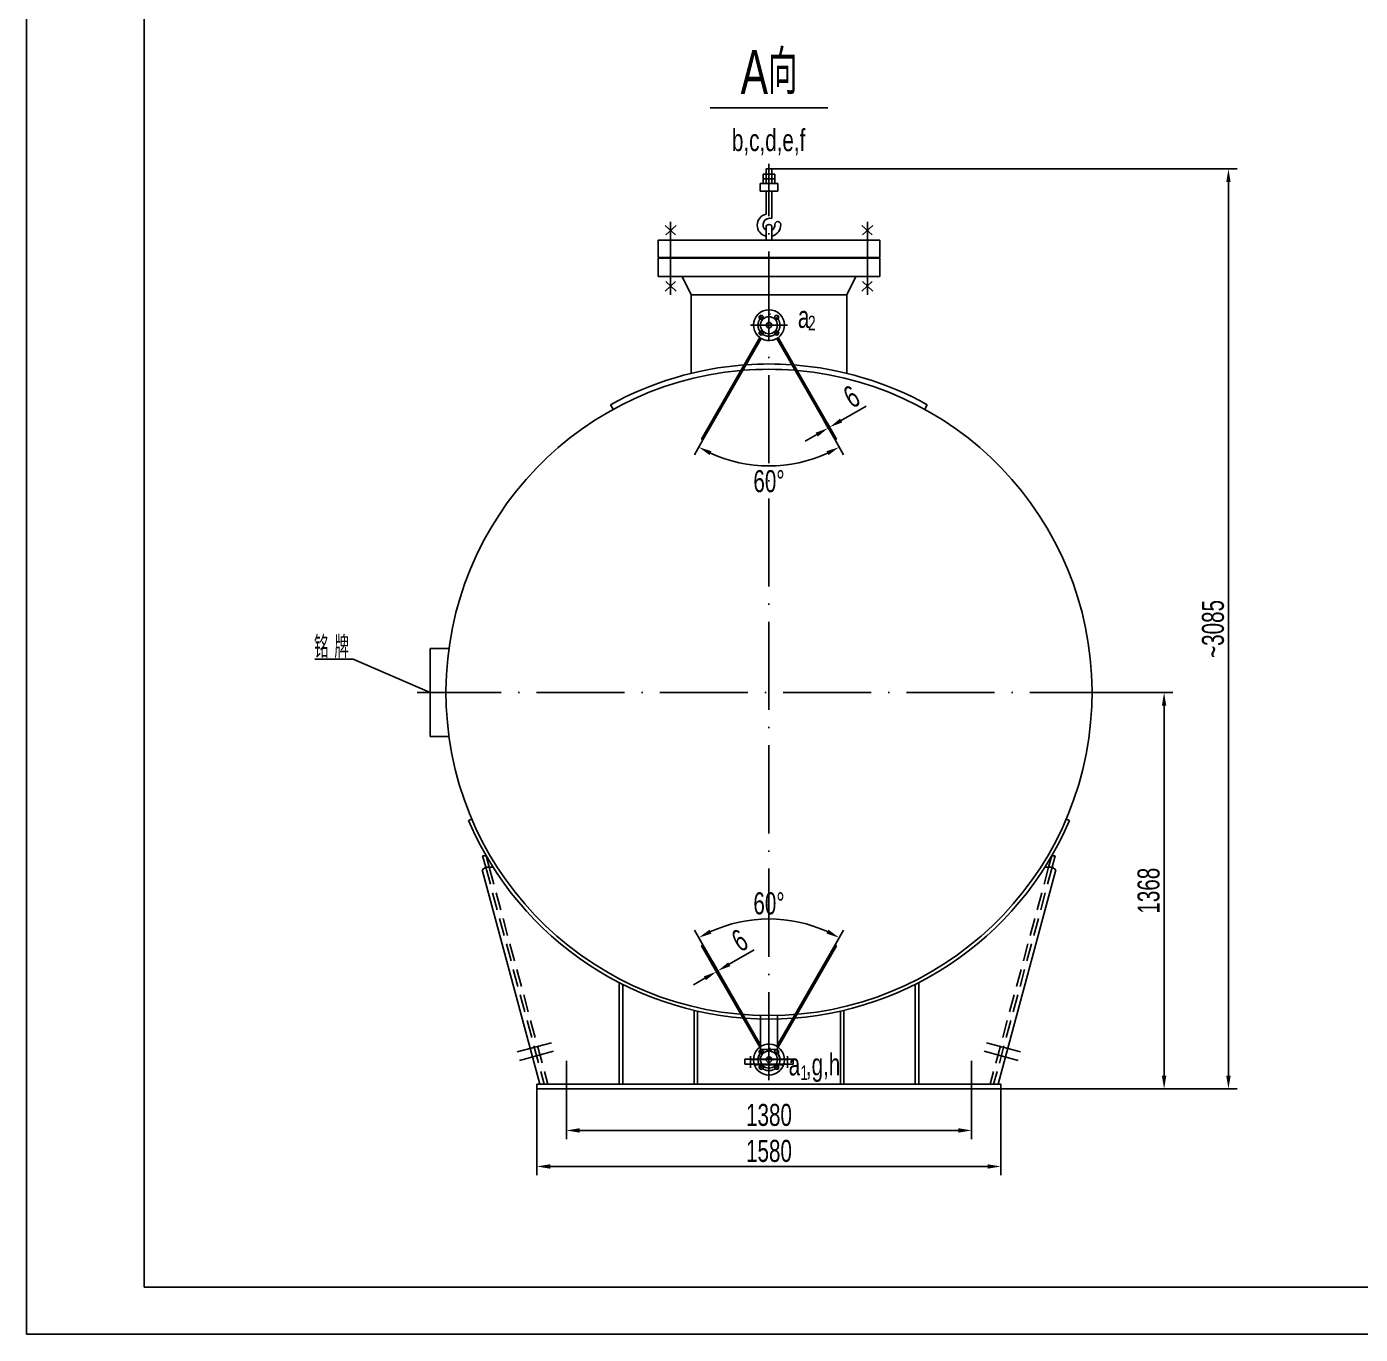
# Model space of a CAD drawing. Extents: x -1062 to 12378, y -236 to 9268.
# Drawn here: x -1062 to 3479, y -236 to 4215 of the extents above; entities that cross this region are included whole.
import ezdxf

# ---------------------------------------------------------------- set-up
doc = ezdxf.new("R2010")
doc.units = 0
doc.header["$LTSCALE"] = 15
for name, pattern in [('DASHDOT-M', [36, 30, -3, 0, -3]), ('DASHDOT-S', [14, 10, -2, 0, -2]), ('HIDDEN-S', [3, 2, -1])]:
    doc.linetypes.add(name, pattern=pattern)
doc.layers.get('0').update_dxf_attribs({"linetype": 'CONTINUOUS'})
doc.layers.get('DEFPOINTS').update_dxf_attribs({"linetype": 'CONTINUOUS'})
doc.layers.add('CDR_DWG1', color=4, linetype='CONTINUOUS')
doc.layers.add('CDR_DWG3', color=1, linetype='DASHDOT-M')
doc.styles.add('HZ', font='ssimplex.shx', dxfattribs={"width": 0.7, "height": 75, "bigfont": 'HZ.shx'})
doc.dimstyles.get("Standard").update_dxf_attribs({"dimtxt": 2, "dimasz": 3, "dimexe": 2, "dimexo": 2, "dimtad": 1, "dimdec": 4, "dimrnd": 1, "dimdsep": 46, "dimlunit": 6, "dimtxsty": 'Standard', "dimcen": 2.5, "dimadec": 0, "dimazin": 0, "dimtfac": 1, "dimtdec": 4, "dimtmove": 0, "dimatfit": 3, "dimfxl": 0, "dimtolj": 1, "dimtzin": 0, "dimarcsym": 0})
doc.dimstyles.new('STANDARD$2', dxfattribs={"dimtxt": 2, "dimasz": 3, "dimexe": 2, "dimexo": 2, "dimtad": 2, "dimtih": 1, "dimdec": 0, "dimrnd": 1, "dimdsep": 46, "dimlunit": 6, "dimtxsty": 'Standard', "dimcen": 2.5, "dimadec": 0, "dimazin": 0, "dimtfac": 1, "dimtdec": 0, "dimtmove": 0, "dimatfit": 3, "dimfxl": 0, "dimtolj": 1, "dimtzin": 0, "dimarcsym": 0})

# ---------------------------------------------------------------- blocks, each defined once
blk = doc.blocks.new('*D50')
at = {"color": 0, "lineweight": -2}
for p, q in [((1240.2, 2808.4), (1211.1, 2757.8)), ((1690.1, 2808.4), (1719.2, 2757.8))]:
    blk.add_line(p, q, dxfattribs=at)
blk.add_arc((1465.2, 3198.8), 478.9, 245.4407, 294.5593, dxfattribs=at)
at = {"color": 0}
for points in [[(1262.7, 2756.6), (1269.5, 2769.9), (1226.1, 2783.8)], [(1660.8, 2769.9), (1667.7, 2756.6), (1704.2, 2783.8)]]:
    blk.add_solid(points, dxfattribs=at)
at = {"layer": 'DEFPOINTS', "color": 0}
for p in [(1438.9, 3153.3), (1491.4, 3153.3), (1240.2, 2808.4), (1690.1, 2808.4), (1382.1, 2727.1)]:
    blk.add_point(p, dxfattribs=at)
at = {"color": 0, "insert": (1465.2, 2667.4), "char_height": 75, "attachment_point": 5, "style": 'HZ'}
blk.add_mtext('\\A1;60°', dxfattribs=at)
blk = doc.blocks.new('*D51')
at = {"color": 0, "lineweight": -2}
for p, q in [((1710.9, 2874.3), (1795.6, 2923.1)), ((1666.8, 2848.9), (1651.8, 2874.9)), ((1672, 2851.9), (1657, 2877.9)), ((1627.8, 2826.4), (1588.8, 2803.9)), ((1666.8, 2848.9), (1672, 2851.9))]:
    blk.add_line(p, q, dxfattribs=at)
at = {"color": 0}
for points in [[(1707.2, 2880.8), (1714.7, 2867.8), (1672, 2851.9)], [(1624, 2832.9), (1631.5, 2819.9), (1666.8, 2848.9)]]:
    blk.add_solid(points, dxfattribs=at)
at = {"layer": 'DEFPOINTS', "color": 0}
for p in [(1666.8, 2848.9), (1672, 2851.9), (1672, 2851.9)]:
    blk.add_point(p, dxfattribs=at)
at = {"color": 0, "insert": (1746.6, 2955.4), "char_height": 75, "attachment_point": 5, "rotation": 29.9447, "style": 'HZ'}
blk.add_mtext('\\A1;6', dxfattribs=at)
blk = doc.blocks.new('*D52')
at = {"color": 0, "lineweight": -2}
for p, q in [((1240.2, 1089.3), (1211.1, 1139.8)), ((1690.1, 1089.3), (1719.2, 1139.8))]:
    blk.add_line(p, q, dxfattribs=at)
blk.add_arc((1465.2, 698.8), 478.9, 65.4407, 114.5593, dxfattribs=at)
at = {"color": 0}
for points in [[(1269.5, 1127.8), (1262.7, 1141.1), (1226.1, 1113.8)], [(1667.7, 1141.1), (1660.8, 1127.8), (1704.2, 1113.8)]]:
    blk.add_solid(points, dxfattribs=at)
at = {"layer": 'DEFPOINTS', "color": 0}
for p in [(1548.2, 1170.5), (1240.2, 1089.3), (1690.1, 1089.3), (1438.9, 744.3), (1491.4, 744.3)]:
    blk.add_point(p, dxfattribs=at)
at = {"color": 0, "insert": (1465.2, 1230.3), "char_height": 75, "attachment_point": 5, "style": 'HZ'}
blk.add_mtext('\\A1;60°', dxfattribs=at)
blk = doc.blocks.new('*D53')
at = {"color": 0, "lineweight": -2}
for p, q in [((1330.1, 1023.4), (1414.8, 1072.2)), ((1268.4, 1028.3), (1300.9, 972)), ((1273.6, 1031.3), (1306.1, 975)), ((1285.9, 998), (1291.1, 1001)), ((1246.9, 975.5), (1207.9, 953))]:
    blk.add_line(p, q, dxfattribs=at)
at = {"color": 0}
for points in [[(1326.4, 1029.9), (1333.8, 1016.9), (1291.1, 1001)], [(1243.2, 982), (1250.7, 969), (1285.9, 998)]]:
    blk.add_solid(points, dxfattribs=at)
at = {"layer": 'DEFPOINTS', "color": 0}
for p in [(1268.4, 1028.3), (1273.6, 1031.3), (1291.1, 1001)]:
    blk.add_point(p, dxfattribs=at)
at = {"color": 0, "insert": (1365.7, 1104.5), "char_height": 75, "attachment_point": 5, "rotation": 29.9447, "style": 'HZ'}
blk.add_mtext('\\A1;6', dxfattribs=at)
blk = doc.blocks.new('*D54')
at = {"color": 0, "lineweight": -2}
for p, q in [((775.2, 534.8), (775.2, 427.6)), ((2155.2, 534.8), (2155.2, 427.6)), ((820.2, 457.6), (2110.2, 457.6))]:
    blk.add_line(p, q, dxfattribs=at)
at = {"color": 0}
for points in [[(820.2, 465.1), (820.2, 450.1), (775.2, 457.6)], [(2110.2, 465.1), (2110.2, 450.1), (2155.2, 457.6)]]:
    blk.add_solid(points, dxfattribs=at)
at = {"layer": 'DEFPOINTS', "color": 0}
for p in [(775.2, 534.8), (2155.2, 534.8), (2155.2, 457.6)]:
    blk.add_point(p, dxfattribs=at)
at = {"color": 0, "insert": (1465.2, 510.1), "char_height": 75, "attachment_point": 5, "style": 'HZ'}
blk.add_mtext('\\A1;1380', dxfattribs=at)
blk = doc.blocks.new('*D55')
at = {"color": 0, "lineweight": -2}
for p, q in [((675.2, 598.8), (675.2, 305)), ((2255.2, 598.8), (2255.2, 305)), ((720.2, 335), (2210.2, 335))]:
    blk.add_line(p, q, dxfattribs=at)
at = {"color": 0}
for points in [[(720.2, 342.5), (720.2, 327.5), (675.2, 335)], [(2210.2, 342.5), (2210.2, 327.5), (2255.2, 335)]]:
    blk.add_solid(points, dxfattribs=at)
at = {"layer": 'DEFPOINTS', "color": 0}
for p in [(675.2, 598.8), (2255.2, 598.8), (2255.2, 335)]:
    blk.add_point(p, dxfattribs=at)
at = {"color": 0, "insert": (1465.2, 387.5), "char_height": 75, "attachment_point": 5, "style": 'HZ'}
blk.add_mtext('\\A1;1580', dxfattribs=at)
blk = doc.blocks.new('*D56')
at = {"color": 0, "lineweight": -2}
for p, q in [((2653.7, 1948.8), (2840.6, 1948.8)), ((2810.6, 643.8), (2810.6, 1903.8)), ((2255.2, 598.8), (2840.6, 598.8))]:
    blk.add_line(p, q, dxfattribs=at)
at = {"color": 0}
for points in [[(2803.1, 1903.8), (2818.1, 1903.8), (2810.6, 1948.8)], [(2803.1, 643.8), (2818.1, 643.8), (2810.6, 598.8)]]:
    blk.add_solid(points, dxfattribs=at)
at = {"layer": 'DEFPOINTS', "color": 0}
for p in [(2653.7, 1948.8), (2810.6, 1948.8), (2255.2, 598.8)]:
    blk.add_point(p, dxfattribs=at)
at = {"color": 0, "insert": (2758.1, 1273.8), "char_height": 75, "attachment_point": 5, "rotation": 90, "style": 'HZ'}
blk.add_mtext('\\A1;1368', dxfattribs=at)
blk = doc.blocks.new('*D57')
at = {"color": 0, "lineweight": -2}
for p, q in [((1475.2, 3730.8), (3059.8, 3730.8)), ((3029.8, 3685.8), (3029.8, 643.8)), ((2255.2, 598.8), (3059.8, 598.8))]:
    blk.add_line(p, q, dxfattribs=at)
at = {"color": 0}
for points in [[(3022.3, 3685.8), (3037.3, 3685.8), (3029.8, 3730.8)], [(3022.3, 643.8), (3037.3, 643.8), (3029.8, 598.8)]]:
    blk.add_solid(points, dxfattribs=at)
at = {"layer": 'DEFPOINTS', "color": 0}
for p in [(1475.2, 3730.8), (2255.2, 598.8), (3029.8, 598.8)]:
    blk.add_point(p, dxfattribs=at)
at = {"color": 0, "insert": (2977.3, 2164.8), "char_height": 75, "attachment_point": 5, "rotation": 90, "style": 'HZ'}
blk.add_mtext('\\A1;~3085', dxfattribs=at)

msp = doc.modelspace()

# ---------------------------------------------------------------- hatches: boundary and pattern name
h = msp.add_hatch(color=256)
edge = h.paths.add_edge_path()
edge.add_line((1433.9, 3156.6), (1235, 2811.4))
edge.add_line((1235, 2811.4), (1240.2, 2808.4))
edge.add_line((1240.2, 2808.4), (1438.9, 3153.3))
edge.add_arc((1297.7, 2943.3), 253.1, 56.0939, 57.4543)
h = msp.add_hatch(color=256)
edge = h.paths.add_edge_path()
edge.add_line((1496.4, 3156.6), (1695.3, 2811.4))
edge.add_line((1695.3, 2811.4), (1690.1, 2808.4))
edge.add_line((1690.1, 2808.4), (1491.4, 3153.3))
edge.add_arc((1632.6, 2943.3), 253.1, 482.5457, 483.9061, ccw=False)
h = msp.add_hatch(color=256)
edge = h.paths.add_edge_path()
edge.add_line((1433.9, 741), (1235, 1086.3))
edge.add_line((1235, 1086.3), (1240.2, 1089.3))
edge.add_line((1240.2, 1089.3), (1438.9, 744.3))
edge.add_arc((1297.7, 954.4), 253.1, 302.5457, 303.9061, ccw=False)
h = msp.add_hatch(color=256)
edge = h.paths.add_edge_path()
edge.add_line((1496.4, 741), (1695.3, 1086.3))
edge.add_line((1695.3, 1086.3), (1690.1, 1089.3))
edge.add_line((1690.1, 1089.3), (1491.4, 744.3))
edge.add_arc((1632.6, 954.4), 253.1, -123.9061, -122.5457)

# ---------------------------------------------------------------- linework, layer by layer
for p, q in [((1265.2, 3938.4), (1665.2, 3938.4)), ((1438.9, 3153.3), (1240.2, 2808.4)), ((1491.4, 3153.3), (1690.1, 2808.4)), ((-81.7, 2061.9), (48.9, 2061.9)), ((311.6, 1948.8), (48.9, 2061.9)), ((1438.9, 744.3), (1240.2, 1089.3)), ((1491.4, 744.3), (1690.1, 1089.3))]:
    msp.add_line(p, q)
msp.add_lwpolyline([(-1062.5, -236.4), (-1062.5, 9267.6), (12377.5, 9267.6), (12377.5, -236.4)], close=True)
at = {"color": 4}
msp.add_lwpolyline([(-662.5, -76.4), (-662.5, 9107.6), (12217.5, 9107.6), (12217.5, -76.4)], close=True, dxfattribs=at)
for centre, start, end in [((1297.7, 2943.3), 56.0939, 57.4543), ((1297.7, 954.4), 302.5457, 303.9061)]:
    msp.add_arc(centre, 253.1, start, end)
at = {"layer": 'CDR_DWG1'}
for p, q in [((1455.2, 3680.8), (1455.2, 3730.8)), ((1455.2, 3730.8), (1475.2, 3730.8)), ((1475.2, 3730.8), (1475.2, 3680.8)), ((1435.2, 3680.8), (1435.2, 3654.8)), ((1465.2, 3680.8), (1435.2, 3680.8)), ((1445.2, 3712.8), (1485.2, 3712.8)), ((1445.2, 3680.8), (1445.2, 3712.8)), ((1485.2, 3696.8), (1445.2, 3696.8)), ((1495.2, 3680.8), (1465.2, 3680.8)), ((1485.2, 3712.8), (1485.2, 3680.8)), ((1495.2, 3654.8), (1495.2, 3680.8)), ((1435.2, 3654.8), (1495.2, 3654.8)), ((1455.2, 3654.8), (1455.2, 3576.8)), ((1475.2, 3654.8), (1475.2, 3561.8)), ((1455.2, 3531.8), (1455.2, 3487.8)), ((1475.2, 3487.8), (1475.2, 3531.8)), ((1842.7, 3487.8), (1087.7, 3487.8)), ((1087.7, 3487.8), (1087.7, 3429.8)), ((1842.7, 3429.8), (1842.7, 3487.8)), ((1087.7, 3429.8), (1842.7, 3429.8)), ((1842.7, 3426.8), (1087.7, 3426.8)), ((1087.7, 3426.8), (1087.7, 3364.8)), ((1842.7, 3364.8), (1842.7, 3426.8)), ((1087.7, 3364.8), (1842.7, 3364.8)), ((1200.2, 3302.8), (1169.2, 3364.8)), ((1730.2, 3302.8), (1761.2, 3364.8)), ((1730.2, 3302.8), (1200.2, 3302.8)), ((1200.2, 3035), (1200.2, 3302.8)), ((1730.2, 3035), (1730.2, 3302.8)), ((1433.9, 3156.6), (1235, 2811.4)), ((1438.9, 3153.3), (1240.2, 2808.4)), ((1491.4, 3153.3), (1690.1, 2808.4)), ((1496.4, 3156.6), (1695.3, 2811.4)), ((926, 2928.3), (934.7, 2912.5)), ((2004.3, 2928.3), (1995.6, 2912.5)), ((1235, 2811.4), (1240.2, 2808.4)), ((1695.3, 2811.4), (1690.1, 2808.4)), ((311.6, 2098.8), (375.4, 2098.8)), ((311.6, 2098.8), (311.6, 1798.8)), ((311.6, 1798.8), (375.4, 1798.8)), ((453.1, 1517.8), (442.1, 1513.1)), ((2477.2, 1517.8), (2488.2, 1513.1)), ((490.1, 1392.8), (500.8, 1353.4)), ((502.1, 1392.8), (490.1, 1392.8)), ((502.1, 1392.8), (512.8, 1353.4)), ((2428.2, 1392.8), (2417.5, 1353.4)), ((2428.2, 1392.8), (2440.2, 1392.8)), ((2440.2, 1392.8), (2429.5, 1353.4)), ((500.8, 1353.4), (488.2, 1344.6)), ((488.2, 1344.6), (685.2, 614.8)), ((500.8, 1353.4), (526, 1353.4)), ((2442.1, 1344.6), (2245.2, 614.8)), ((2429.5, 1353.4), (2404.3, 1353.4)), ((2429.5, 1353.4), (2442.1, 1344.6)), ((1235, 1086.3), (1240.2, 1089.3)), ((1433.9, 741), (1235, 1086.3)), ((1438.9, 744.3), (1240.2, 1089.3)), ((1491.4, 744.3), (1690.1, 1089.3)), ((1496.4, 741), (1695.3, 1086.3)), ((1695.3, 1086.3), (1690.1, 1089.3)), ((955.2, 614.8), (955.2, 960.7)), ((967.2, 614.8), (967.2, 954.6)), ((1963.2, 614.8), (1963.2, 954.6)), ((1975.2, 614.8), (1975.2, 960.7)), ((1210.2, 614.8), (1210.2, 866.5)), ((1222.2, 614.8), (1222.2, 863.7)), ((1708.2, 614.8), (1708.2, 863.7)), ((1720.2, 614.8), (1720.2, 866.5)), ((1436.7, 848.8), (1436.7, 732.8)), ((1493.7, 848.8), (1493.7, 732.8)), ((1436.7, 732.8), (1436.7, 724.8)), ((1493.7, 732.8), (1436.7, 732.8)), ((1493.7, 732.8), (1493.7, 724.8)), ((1382.7, 683.8), (1382.7, 700.8)), ((1382.7, 700.8), (1547.7, 700.8)), ((1547.7, 683.8), (1382.7, 683.8)), ((1414.2, 680.8), (1414.2, 683.8)), ((1436.7, 724.8), (1428.4, 704)), ((1493.7, 724.8), (1501.9, 704)), ((1516.2, 683.8), (1516.2, 680.8)), ((1547.7, 700.8), (1547.7, 683.8)), ((1516.2, 680.8), (1414.2, 680.8)), ((675.2, 614.8), (675.2, 598.8)), ((2255.2, 614.8), (675.2, 614.8)), ((675.2, 598.8), (2255.2, 598.8)), ((2255.2, 598.8), (2255.2, 614.8))]:
    msp.add_line(p, q, dxfattribs=at)
at = {"layer": 'CDR_DWG1', "color": 6, "linetype": 'HIDDEN-S', "ltscale": 2}
for p, q in [((500.8, 1353.4), (700.2, 614.8)), ((512.8, 1353.4), (712.2, 614.8)), ((2417.5, 1353.4), (2218.2, 614.8)), ((2429.5, 1353.4), (2230.2, 614.8))]:
    msp.add_line(p, q, dxfattribs=at)
at = {"layer": 'CDR_DWG1'}
for centre, radius in [((1438.6, 3225.4), 7), ((1465.2, 3198.8), 29), ((1491.7, 3225.4), 7), ((1438.6, 3172.3), 7), ((1465.2, 3198.8), 9.5), ((1491.7, 3172.3), 7), ((1438.6, 725.4), 7), ((1465.2, 698.8), 29), ((1491.7, 725.4), 7), ((1465.2, 698.8), 9.5), ((1438.6, 672.3), 7), ((1491.7, 672.3), 7)]:
    msp.add_circle(centre, radius, dxfattribs=at)
for centre, radius, start, end in [((1463.5, 3539.3), 38.4, 102.5288, 257.4712), ((1467.7, 3540.6), 22.5, 70.56, 236.3099), ((1495.2, 3541.8), 10, 0, 180), ((1465.2, 3531.8), 10, 0, 180), ((1465.2, 3540.6), 40, 284.4479, 1.8123), ((1465.3, 3539.3), 20, 299.4471, 7.4228), ((1465.2, 3198.8), 52.5, 240.0553, 233.4929), ((1465.2, 1948.8), 1100, 94.9931, 85.0069), ((1465.2, 1948.8), 1118, 94.3511, 118.8309), ((1465.2, 1948.8), 1100, 85.3873, 94.6127), ((1465.2, 1948.8), 1118, 86.0203, 93.9797), ((1465.2, 1948.8), 1118, 61.1691, 85.6489), ((1465.2, 1948.8), 1112, 203.0681, 336.9319), ((1465.2, 698.8), 52.5, 126.5071, 119.9447), ((1423.8, 705.8), 5, 270, 338.4047), ((1506.5, 705.8), 5, 201.5953, 270)]:
    msp.add_arc(centre, radius, start, end, dxfattribs=at)
at = {"layer": 'CDR_DWG3', "linetype": 'DASHDOT-S', "ltscale": 2}
for p, q in [((1465.2, 628.8), (1465.2, 3748)), ((1130.2, 3302.8), (1130.2, 3550.8)), ((1800.2, 3302.8), (1800.2, 3550.8)), ((1111.7, 3538.8), (1146.8, 3506)), ((1148.6, 3538.8), (1113.5, 3506)), ((1781.7, 3538.8), (1816.8, 3506)), ((1818.6, 3538.8), (1783.5, 3506)), ((1111.7, 3314.9), (1146.8, 3347.7)), ((1148.6, 3314.9), (1113.5, 3347.7)), ((1781.7, 3314.9), (1816.8, 3347.7)), ((1818.6, 3314.9), (1783.5, 3347.7)), ((2653.7, 1948.8), (267, 1948.8))]:
    msp.add_line(p, q, dxfattribs=at)
at = {"layer": 'CDR_DWG3', "linetype": 'DASHDOT-S'}
for p, q in [((1444.6, 3219.4), (1432.7, 3231.3)), ((1485.7, 3219.4), (1497.6, 3231.3)), ((1444.6, 3178.3), (1432.7, 3166.4)), ((1485.7, 3178.3), (1497.6, 3166.4)), ((1444.6, 719.4), (1432.7, 731.3)), ((1485.7, 719.4), (1497.6, 731.3)), ((1402.7, 710.8), (1402.7, 670.8)), ((1527.7, 710.8), (1527.7, 670.8)), ((1444.6, 678.3), (1432.7, 666.4)), ((1485.7, 678.3), (1497.6, 666.4))]:
    msp.add_line(p, q, dxfattribs=at)
at = {"layer": 'CDR_DWG3', "linetype": 'DASHDOT-S', "ltscale": 5}
for p, q in [((1528.7, 3198.8), (1402.5, 3198.8)), ((1465.2, 669.7), (1465.2, 858.2)), ((724.2, 756), (608.3, 724.7)), ((732, 727), (616.2, 695.7)), ((2198.3, 727), (2314.1, 695.7)), ((2206.1, 756), (2322, 724.7)), ((775.2, 694.8), (775.2, 534.8)), ((1528.7, 698.8), (1402.5, 698.8)), ((2155.2, 694.8), (2155.2, 534.8))]:
    msp.add_line(p, q, dxfattribs=at)
at = {"layer": 'CDR_DWG3', "linetype": 'DASHDOT-S'}
for centre in [(1465.2, 3198.8), (1465.2, 698.8)]:
    msp.add_circle(centre, 37.5, dxfattribs=at)

# ---------------------------------------------------------------- texts
at = {"attachment_point": 5, "style": 'HZ'}
for s, insert, char_height in [('A向', (1465.2, 4060.4), 150), ('铭 牌', (-24.4, 2103.4), 75)]:
    msp.add_mtext(s, dxfattribs=dict(at, insert=insert, char_height=char_height))
at = {"color": 2, "attachment_point": 5, "style": 'HZ'}
for s, insert, char_height in [('b,c,d,e,f', (1464, 3822), 75), ('a', (1583.2, 3226.6), 75), ('2', (1611, 3206.1), 50), ('a ,g,h', (1620.1, 671.3), 75), ('1', (1585.2, 654.2), 50)]:
    msp.add_mtext(s, dxfattribs=dict(at, insert=insert, char_height=char_height))

# ---------------------------------------------------------------- dimensions: what is measured, and where the dimension line sits
for base, p1, p2, text, picture, middle in [((3029.8, 598.8), (1475.2, 3730.8), (2255.2, 598.8), '~3085', '*D57', (2977.3, 2164.8)), ((2810.6, 1948.8), (2255.2, 598.8), (2653.7, 1948.8), '1368', '*D56', (2758.1, 1273.8))]:
    dim = msp.add_linear_dim(base=base, p1=p1, p2=p2, angle=90, text=text, dimstyle='Standard', override={"dimscale": 15, "dimtxt": 3.5, "dimexo": 0, "dimgap": 1, "dimdec": 0, "dimlunit": 2, "dimtxsty": 'HZ', "dimtdec": 0})
    dim.commit()
    dim.dimension.update_dxf_attribs({"geometry": picture, "text_midpoint": middle})
for base, line1, line2, picture, middle in [((1382.1, 2727.1), ((1491.4, 3153.3), (1690.1, 2808.4)), ((1438.9, 3153.3), (1240.2, 2808.4)), '*D50', (1465.2, 2667.4)), ((1548.2, 1170.5), ((1491.4, 744.3), (1690.1, 1089.3)), ((1438.9, 744.3), (1240.2, 1089.3)), '*D52', (1465.2, 1230.3))]:
    dim = msp.add_angular_dim_2l(base=base, line1=line1, line2=line2, dimstyle='STANDARD$2', override={"dimscale": 15, "dimtxt": 3.5, "dimexo": 0, "dimgap": 1, "dimlunit": 2, "dimtxsty": 'HZ'})
    dim.commit()
    dim.dimension.update_dxf_attribs({"geometry": picture, "text_midpoint": middle})
for p1, p2, distance, picture, middle in [((1666.8, 2848.9), (1672, 2851.9), 0, '*D51', (1746.6, 2955.4)), ((1268.4, 1028.3), (1273.6, 1031.3), -35, '*D53', (1365.7, 1104.5))]:
    dim = msp.add_aligned_dim(p1=p1, p2=p2, distance=distance, dimstyle='Standard', override={"dimscale": 15, "dimtxt": 3.5, "dimexo": 0, "dimgap": 1, "dimdec": 0, "dimlunit": 2, "dimtxsty": 'HZ', "dimtdec": 0})
    dim.commit()
    dim.dimension.update_dxf_attribs({"geometry": picture, "text_midpoint": middle})
for base, p1, p2, picture, middle in [((2255.2, 335), (675.2, 598.8), (2255.2, 598.8), '*D55', (1465.2, 387.5)), ((2155.2, 457.6), (775.2, 534.8), (2155.2, 534.8), '*D54', (1465.2, 510.1))]:
    dim = msp.add_linear_dim(base=base, p1=p1, p2=p2, dimstyle='Standard', override={"dimscale": 15, "dimtxt": 3.5, "dimexo": 0, "dimgap": 1, "dimdec": 0, "dimlunit": 2, "dimtxsty": 'HZ', "dimtdec": 0})
    dim.commit()
    dim.dimension.update_dxf_attribs({"geometry": picture, "text_midpoint": middle})

doc.saveas('drawing.dxf')
